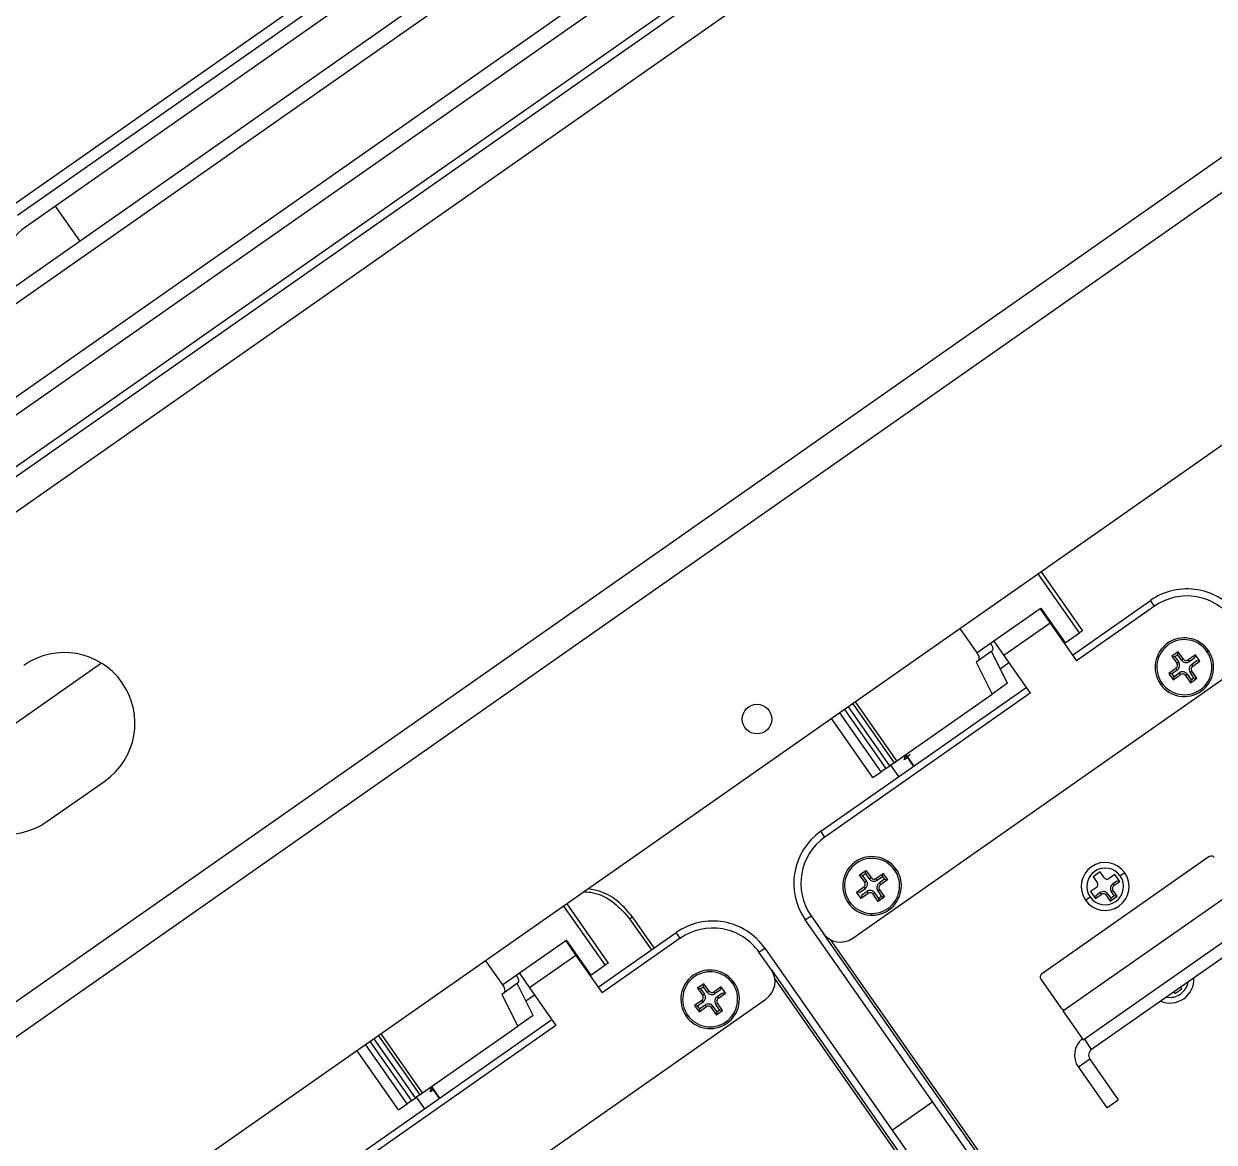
# Model space of a CAD drawing. Header units: millimetres. Extents: x 152904052 to 153933663, y 538271515 to 539240469.
# Drawn here: x 153346420.1 to 153346588.7, y 538942420.8 to 538942579.2 of the extents above; entities that cross this region are included whole.
import ezdxf

# ---------------------------------------------------------------- set-up
doc = ezdxf.new("R2010")
doc.units = ezdxf.units.MM
doc.layers.add('POWR', color=5, linetype='Continuous')

msp = doc.modelspace()

# ---------------------------------------------------------------- linework, layer by layer
at = {"layer": 'POWR', "color": 7}
for p, q in [((153348058.63, 538943663.11), (153346297.45, 538942429.92)), ((153348060.98, 538943659.75), (153346299.8, 538942426.56)), ((153348110.76, 538943625.26), (153346315.18, 538942367.98)), ((153346258.73, 538942441.63), (153347159.8, 538943072.56)), ((153346267.9, 538942433.76), (153347164.05, 538943061.26)), ((153346268.42, 538942436.69), (153347161.13, 538943061.77)), ((153346274.1, 538942424.92), (153347170.25, 538943052.41)), ((153346277.08, 538942424.44), (153347169.67, 538943049.44)), ((153346300.86, 538942433.77), (153347150.73, 538943028.85)), ((153347192.8, 538942977.49), (153346347.02, 538942385.27)), ((153346485.08, 538942598.16), (153346419.22, 538942552.05)), ((153346486.23, 538942596.53), (153346420.37, 538942550.41)), ((153346673.26, 538942577.94), (153346363.83, 538942361.27)), ((153346428.07, 538942548.48), (153346424.63, 538942553.39)), ((153346569.65, 538942492.94), (153346563.8, 538942501.29)), ((153346564.21, 538942501.58), (153346570.06, 538942493.23)), ((153346564.06, 538942496.35), (153346557.51, 538942491.76)), ((153346564.16, 538942496.42), (153346564.06, 538942496.35)), ((153346564.06, 538942496.35), (153346565.49, 538942494.3)), ((153346564.16, 538942496.42), (153346567.6, 538942491.51)), ((153346564.33, 538942496.17), (153346564.23, 538942496.11)), ((153346568.65, 538942489.8), (153346579.71, 538942497.54)), ((153346580.28, 538942496.72), (153346569.22, 538942488.98)), ((153346580.28, 538942496.72), (153346579.71, 538942497.54)), ((153346564.39, 538942496.09), (153346564.33, 538942495.96)), ((153346555.15, 538942490.11), (153346552.74, 538942493.55)), ((153346565.49, 538942494.3), (153346558.94, 538942489.72)), ((153346565.49, 538942494.3), (153346569.22, 538942488.98)), ((153346567.6, 538942491.51), (153346569.65, 538942492.94)), ((153346570.06, 538942493.23), (153346569.65, 538942492.94)), ((153346557.51, 538942491.76), (153346555.15, 538942490.11)), ((153346557.51, 538942491.76), (153346558.94, 538942489.72)), ((153346567.6, 538942491.51), (153346567.5, 538942491.44)), ((153346557.24, 538942490.36), (153346555.33, 538942489.02)), ((153346559.45, 538942485.8), (153346557.16, 538942490.3)), ((153346558.94, 538942489.72), (153346562.67, 538942484.39)), ((153346583.63, 538942490.28), (153346582.73, 538942489.65)), ((153346582.73, 538942489.65), (153346583.45, 538942488.63)), ((153346583.16, 538942489.57), (153346582.73, 538942489.65)), ((153346583.56, 538942489.85), (153346583.16, 538942489.57)), ((153346583.16, 538942489.57), (153346583.7, 538942488.8)), ((153346583.56, 538942489.85), (153346583.63, 538942490.28)), ((153346584.1, 538942489.08), (153346583.56, 538942489.85)), ((153346584.35, 538942489.26), (153346583.63, 538942490.28)), ((153346586.07, 538942489.85), (153346585.05, 538942489.13)), ((153346586, 538942489.42), (153346585.22, 538942488.88)), ((153346586, 538942489.42), (153346586.07, 538942489.85)), ((153346586.7, 538942488.95), (153346586.07, 538942489.85)), ((153346587.7, 538942490.32), (153346587.9, 538942490.46)), ((153346431.14, 538942488.64), (153346407.88, 538942472.36)), ((153346537.52, 538942449.69), (153346592.41, 538942488.12)), ((153346555.33, 538942489.02), (153346554.99, 538942488.78)), ((153346554.99, 538942488.78), (153346557.28, 538942484.28)), ((153346558.4, 538942487.87), (153346559.63, 538942488.73)), ((153346583.33, 538942487.93), (153346582.3, 538942487.21)), ((153346583.5, 538942487.68), (153346582.73, 538942487.14)), ((153346583.5, 538942487.68), (153346583.33, 538942487.93)), ((153346583.7, 538942488.8), (153346583.45, 538942488.63)), ((153346584.1, 538942489.08), (153346584.35, 538942489.26)), ((153346585.22, 538942488.88), (153346585.05, 538942489.13)), ((153346585.5, 538942488.48), (153346586.27, 538942489.02)), ((153346585.5, 538942488.48), (153346585.68, 538942488.23)), ((153346585.68, 538942488.23), (153346586.7, 538942488.95)), ((153346586.27, 538942489.02), (153346586.7, 538942488.95)), ((153346582.3, 538942487.21), (153346582.93, 538942486.31)), ((153346582.73, 538942487.14), (153346582.3, 538942487.21)), ((153346582.73, 538942487.14), (153346583.01, 538942486.74)), ((153346582.93, 538942486.31), (153346583.96, 538942487.03)), ((153346583.01, 538942486.74), (153346582.93, 538942486.31)), ((153346583.01, 538942486.74), (153346583.78, 538942487.28)), ((153346583.78, 538942487.28), (153346583.96, 538942487.03)), ((153346584.91, 538942487.08), (153346584.65, 538942486.91)), ((153346584.65, 538942486.91), (153346585.37, 538942485.88)), ((153346584.91, 538942487.08), (153346585.45, 538942486.31)), ((153346585.3, 538942487.36), (153346585.55, 538942487.54)), ((153346585.84, 538942486.59), (153346585.3, 538942487.36)), ((153346585.37, 538942485.88), (153346586.27, 538942486.51)), ((153346585.45, 538942486.31), (153346585.37, 538942485.88)), ((153346585.45, 538942486.31), (153346585.84, 538942486.59)), ((153346586.27, 538942486.51), (153346585.55, 538942487.54)), ((153346585.84, 538942486.59), (153346586.27, 538942486.51)), ((153346533.02, 538942464.85), (153346562.1, 538942485.21)), ((153346562.67, 538942484.39), (153346533.59, 538942464.03)), ((153346559.45, 538942485.8), (153346557.28, 538942484.28)), ((153346581.31, 538942485.84), (153346581.1, 538942485.7)), ((153346537.54, 538942482.91), (153346543.39, 538942474.56)), ((153346537.55, 538942482.91), (153346543.4, 538942474.56)), ((153346543.78, 538942474.83), (153346537.93, 538942483.18)), ((153346543.78, 538942474.83), (153346557.28, 538942484.28)), ((153346541.57, 538942473.28), (153346535.72, 538942481.63)), ((153346536.34, 538942482.07), (153346542.2, 538942473.72)), ((153346536.35, 538942482.07), (153346542.2, 538942473.72)), ((153346542.77, 538942474.12), (153346536.92, 538942482.47)), ((153346540.37, 538942472.44), (153346534.52, 538942480.8)), ((153346543.39, 538942474.56), (153346542.77, 538942474.12)), ((153346544.08, 538942472.59), (153346542.93, 538942474.23)), ((153346543.4, 538942474.56), (153346543.39, 538942474.56)), ((153346543.4, 538942474.56), (153346543.78, 538942474.83)), ((153346544.73, 538942475.49), (153346544.92, 538942475.49)), ((153346544.98, 538942475.66), (153346546.12, 538942474.03)), ((153346545.02, 538942475.08), (153346545.25, 538942475.28)), ((153346545.05, 538942475.71), (153346546.19, 538942474.07)), ((153346540.37, 538942472.44), (153346541.57, 538942473.28)), ((153346542.2, 538942473.72), (153346541.57, 538942473.28)), ((153346542.2, 538942473.72), (153346542.77, 538942474.12)), ((153346542.2, 538942473.72), (153346542.2, 538942473.72)), ((153346423.4, 538942466.23), (153346431.59, 538942471.96)), ((153346533.59, 538942464.03), (153346533.02, 538942464.85)), ((153346588.03, 538942461.25), (153346564.27, 538942444.62)), ((153346538.5, 538942458.68), (153346539.4, 538942459.31)), ((153346539.32, 538942458.88), (153346539.4, 538942459.31)), ((153346539.4, 538942459.31), (153346540.12, 538942458.28)), ((153346543.46, 538942459.34), (153346543.67, 538942459.49)), ((153346572.57, 538942459.09), (153346571.59, 538942458.41)), ((153346573.14, 538942458.28), (153346572.57, 538942459.09)), ((153346538.93, 538942458.6), (153346538.5, 538942458.68)), ((153346539.22, 538942457.65), (153346538.5, 538942458.68)), ((153346538.93, 538942458.6), (153346539.32, 538942458.88)), ((153346539.47, 538942457.83), (153346538.93, 538942458.6)), ((153346539.47, 538942457.83), (153346539.22, 538942457.65)), ((153346539.32, 538942458.88), (153346539.86, 538942458.11)), ((153346539.86, 538942458.11), (153346540.12, 538942458.28)), ((153346540.81, 538942458.16), (153346541.84, 538942458.88)), ((153346540.99, 538942457.91), (153346540.81, 538942458.16)), ((153346540.99, 538942457.91), (153346541.76, 538942458.45)), ((153346542.04, 538942458.05), (153346541.27, 538942457.51)), ((153346541.27, 538942457.51), (153346541.44, 538942457.26)), ((153346542.47, 538942457.98), (153346541.44, 538942457.26)), ((153346541.76, 538942458.45), (153346541.84, 538942458.88)), ((153346541.76, 538942458.45), (153346542.04, 538942458.05)), ((153346541.84, 538942458.88), (153346542.47, 538942457.98)), ((153346542.04, 538942458.05), (153346542.47, 538942457.98)), ((153346571.59, 538942458.41), (153346572.16, 538942457.59)), ((153346574.66, 538942458.73), (153346573.84, 538942458.15)), ((153346574.35, 538942457.42), (153346574.92, 538942457.82)), ((153346574.35, 538942457.42), (153346574.53, 538942457.17)), ((153346574.53, 538942457.17), (153346575.35, 538942457.74)), ((153346575.35, 538942457.74), (153346574.66, 538942458.73)), ((153346574.92, 538942457.82), (153346575.35, 538942457.74)), ((153346576.07, 538942458.98), (153346575.41, 538942458.52)), ((153346538.07, 538942456.24), (153346539.09, 538942456.96)), ((153346538.7, 538942455.34), (153346538.07, 538942456.24)), ((153346538.5, 538942456.16), (153346538.07, 538942456.24)), ((153346538.5, 538942456.16), (153346539.27, 538942456.7)), ((153346539.72, 538942456.05), (153346538.7, 538942455.34)), ((153346538.77, 538942455.77), (153346538.7, 538942455.34)), ((153346539.55, 538942456.31), (153346538.77, 538942455.77)), ((153346539.27, 538942456.7), (153346539.09, 538942456.96)), ((153346539.55, 538942456.31), (153346539.72, 538942456.05)), ((153346540.67, 538942456.11), (153346540.42, 538942455.93)), ((153346541.14, 538942454.91), (153346540.42, 538942455.93)), ((153346541.21, 538942455.34), (153346540.67, 538942456.11)), ((153346541.07, 538942456.39), (153346541.32, 538942456.56)), ((153346541.07, 538942456.39), (153346541.61, 538942455.61)), ((153346541.32, 538942456.56), (153346542.04, 538942455.54)), ((153346567.3, 538942439.42), (153346591.88, 538942456.62)), ((153346572.04, 538942456.89), (153346571.22, 538942456.32)), ((153346571.22, 538942456.32), (153346571.91, 538942455.33)), ((153346571.91, 538942455.33), (153346572.73, 538942455.91)), ((153346571.98, 538942455.76), (153346571.91, 538942455.33)), ((153346571.98, 538942455.76), (153346572.55, 538942456.16)), ((153346572.55, 538942456.16), (153346572.73, 538942455.91)), ((153346573.67, 538942455.96), (153346573.42, 538942455.79)), ((153346573.42, 538942455.79), (153346574, 538942454.97)), ((153346573.67, 538942455.96), (153346574.07, 538942455.39)), ((153346574, 538942454.97), (153346574.98, 538942455.65)), ((153346574.07, 538942455.39), (153346574.55, 538942455.73)), ((153346574.15, 538942456.3), (153346574.41, 538942456.47)), ((153346574.55, 538942455.73), (153346574.15, 538942456.3)), ((153346574.98, 538942455.65), (153346574.41, 538942456.47)), ((153346574.55, 538942455.73), (153346574.98, 538942455.65)), ((153346502.48, 538942445.91), (153346496.63, 538942454.26)), ((153346497.04, 538942454.55), (153346502.89, 538942446.19)), ((153346537.07, 538942454.87), (153346536.87, 538942454.73)), ((153346542.04, 538942455.54), (153346541.14, 538942454.91)), ((153346541.21, 538942455.34), (153346541.14, 538942454.91)), ((153346541.61, 538942455.61), (153346541.21, 538942455.34)), ((153346541.61, 538942455.61), (153346542.04, 538942455.54)), ((153346570.5, 538942455.08), (153346571.15, 538942455.54)), ((153346574.07, 538942455.39), (153346574, 538942454.97)), ((153346505.91, 538942452.46), (153346506.32, 538942452.74)), ((153346505.91, 538942452.46), (153346509.01, 538942448.04)), ((153346509.41, 538942448.32), (153346506.32, 538942452.74)), ((153346530.81, 538942452.31), (153346531.63, 538942452.89)), ((153346563.5, 538942405.62), (153346530.81, 538942452.31)), ((153346531.63, 538942452.89), (153346533.35, 538942450.43)), ((153346570.17, 538942435.32), (153346594.75, 538942452.53)), ((153346595.62, 538942450.94), (153346571.37, 538942433.96)), ((153346496.89, 538942449.32), (153346490.34, 538942444.73)), ((153346496.99, 538942449.39), (153346496.89, 538942449.32)), ((153346496.89, 538942449.32), (153346498.32, 538942447.27)), ((153346496.99, 538942449.39), (153346500.43, 538942444.47)), ((153346497.16, 538942449.14), (153346497.06, 538942449.07)), ((153346497.22, 538942449.06), (153346497.16, 538942448.93)), ((153346501.48, 538942442.77), (153346512.54, 538942450.51)), ((153346513.11, 538942449.69), (153346502.05, 538942441.95)), ((153346513.11, 538942449.69), (153346512.54, 538942450.51)), ((153346564.32, 538942406.2), (153346533.35, 538942450.43)), ((153346534.34, 538942449.53), (153346564.57, 538942406.37)), ((153346498.32, 538942447.27), (153346491.77, 538942442.68)), ((153346498.32, 538942447.27), (153346502.05, 538942441.95)), ((153346524.25, 538942447.73), (153346525.07, 538942448.3)), ((153346525.97, 538942445.27), (153346524.25, 538942447.73)), ((153346525.07, 538942448.3), (153346557.77, 538942401.61)), ((153346487.98, 538942443.08), (153346485.57, 538942446.52)), ((153346500.43, 538942444.47), (153346502.48, 538942445.91)), ((153346502.89, 538942446.19), (153346502.48, 538942445.91)), ((153346490.34, 538942444.73), (153346487.98, 538942443.08)), ((153346490.34, 538942444.73), (153346491.77, 538942442.68)), ((153346500.43, 538942444.47), (153346500.33, 538942444.4)), ((153346525.97, 538942445.27), (153346556.95, 538942401.03)), ((153346556.7, 538942400.86), (153346526.48, 538942444.02)), ((153346564.15, 538942443.92), (153346567.02, 538942439.83)), ((153346490.07, 538942443.32), (153346488.16, 538942441.98)), ((153346492.28, 538942438.77), (153346489.99, 538942443.27)), ((153346491.77, 538942442.68), (153346495.5, 538942437.36)), ((153346516.46, 538942443.25), (153346515.56, 538942442.62)), ((153346515.56, 538942442.62), (153346516.28, 538942441.59)), ((153346515.99, 538942442.54), (153346515.56, 538942442.62)), ((153346516.39, 538942442.82), (153346515.99, 538942442.54)), ((153346515.99, 538942442.54), (153346516.53, 538942441.77)), ((153346516.39, 538942442.82), (153346516.46, 538942443.25)), ((153346516.93, 538942442.05), (153346516.39, 538942442.82)), ((153346517.18, 538942442.22), (153346516.46, 538942443.25)), ((153346516.93, 538942442.05), (153346517.18, 538942442.22)), ((153346518.9, 538942442.82), (153346517.88, 538942442.1)), ((153346518.82, 538942442.39), (153346518.05, 538942441.85)), ((153346518.82, 538942442.39), (153346518.9, 538942442.82)), ((153346519.53, 538942441.92), (153346518.9, 538942442.82)), ((153346520.53, 538942443.28), (153346520.73, 538942443.43)), ((153346583.17, 538942441.86), (153346584.16, 538942442.55)), ((153346584.16, 538942442.55), (153346583.98, 538942442.79)), ((153346470.35, 538942402.66), (153346525.24, 538942441.09)), ((153346488.16, 538942441.98), (153346487.82, 538942441.75)), ((153346487.82, 538942441.75), (153346490.11, 538942437.25)), ((153346491.23, 538942440.84), (153346492.46, 538942441.7)), ((153346516.16, 538942440.9), (153346515.13, 538942440.18)), ((153346516.33, 538942440.64), (153346515.56, 538942440.1)), ((153346516.33, 538942440.64), (153346516.16, 538942440.9)), ((153346516.53, 538942441.77), (153346516.28, 538942441.59)), ((153346518.05, 538942441.85), (153346517.88, 538942442.1)), ((153346518.13, 538942440.33), (153346518.38, 538942440.5)), ((153346518.33, 538942441.45), (153346519.1, 538942441.99)), ((153346518.33, 538942441.45), (153346518.51, 538942441.2)), ((153346519.1, 538942439.48), (153346518.38, 538942440.5)), ((153346518.51, 538942441.2), (153346519.53, 538942441.92)), ((153346519.1, 538942441.99), (153346519.53, 538942441.92)), ((153346583, 538942442.11), (153346583.17, 538942441.86)), ((153346514.14, 538942438.81), (153346513.93, 538942438.67)), ((153346515.13, 538942440.18), (153346515.76, 538942439.28)), ((153346515.56, 538942440.1), (153346515.13, 538942440.18)), ((153346515.56, 538942440.1), (153346515.84, 538942439.71)), ((153346515.76, 538942439.28), (153346516.79, 538942439.99)), ((153346515.84, 538942439.71), (153346515.76, 538942439.28)), ((153346515.84, 538942439.71), (153346516.61, 538942440.25)), ((153346516.61, 538942440.25), (153346516.79, 538942439.99)), ((153346517.73, 538942440.05), (153346517.48, 538942439.87)), ((153346517.48, 538942439.87), (153346518.2, 538942438.85)), ((153346517.73, 538942440.05), (153346518.28, 538942439.28)), ((153346518.67, 538942439.55), (153346518.13, 538942440.33)), ((153346518.2, 538942438.85), (153346519.1, 538942439.48)), ((153346518.28, 538942439.28), (153346518.2, 538942438.85)), ((153346518.28, 538942439.28), (153346518.67, 538942439.55)), ((153346518.67, 538942439.55), (153346519.1, 538942439.48)), ((153346567.3, 538942439.42), (153346570.17, 538942435.32)), ((153346465.85, 538942417.82), (153346494.93, 538942438.18)), ((153346495.5, 538942437.36), (153346466.42, 538942417)), ((153346476.61, 538942427.79), (153346490.11, 538942437.25)), ((153346492.28, 538942438.77), (153346490.11, 538942437.25)), ((153346475.6, 538942427.08), (153346469.75, 538942435.44)), ((153346470.37, 538942435.88), (153346476.22, 538942427.52)), ((153346470.38, 538942435.88), (153346476.23, 538942427.53)), ((153346476.61, 538942427.79), (153346470.76, 538942436.15)), ((153346571.37, 538942433.96), (153346570.34, 538942435.43)), ((153346473.2, 538942425.41), (153346467.35, 538942433.76)), ((153346474.4, 538942426.24), (153346468.55, 538942434.6)), ((153346469.17, 538942435.04), (153346475.02, 538942426.68)), ((153346469.18, 538942435.04), (153346475.03, 538942426.68)), ((153346571.12, 538942432.57), (153346569.49, 538942431.42)), ((153346571.12, 538942432.57), (153346575.14, 538942426.83)), ((153346569.49, 538942431.42), (153346573.5, 538942425.69)), ((153346477.87, 538942428.68), (153346479.02, 538942427.04)), ((153346475.03, 538942426.68), (153346475.6, 538942427.08)), ((153346476.22, 538942427.52), (153346475.6, 538942427.08)), ((153346476.9, 538942425.56), (153346475.76, 538942427.2)), ((153346476.23, 538942427.53), (153346476.22, 538942427.52)), ((153346476.23, 538942427.53), (153346476.61, 538942427.79)), ((153346477.56, 538942428.46), (153346477.75, 538942428.46)), ((153346477.85, 538942428.05), (153346477.66, 538942427.97)), ((153346477.81, 538942428.63), (153346478.95, 538942426.99)), ((153346477.85, 538942428.05), (153346478.07, 538942428.25)), ((153346473.2, 538942425.41), (153346474.4, 538942426.24)), ((153346475.02, 538942426.68), (153346474.4, 538942426.24)), ((153346475.03, 538942426.68), (153346475.02, 538942426.68)), ((153346548.87, 538942426.51), (153346543.14, 538942422.5)), ((153346573.5, 538942425.69), (153346575.14, 538942426.83))]:
    msp.add_line(p, q, dxfattribs=at)
msp.add_circle((153346523.97, 538942480.73), 2.1, dxfattribs=at)
for centre, radius, start, end in [((153346424.96, 538942543.86), 8, 125, 200.5225), ((153346584.87, 538942490.17), 9, 35, 125), ((153346584.87, 538942490.17), 8, 35, 125), ((153346584.5, 538942488.08), 4.15, 35, 215), ((153346584.5, 538942488.08), 3.9, 35, 215), ((153346425.86, 538942480.15), 10, 305, 125), ((153346584.5, 538942488.08), 4.15, 215, 35), ((153346584.5, 538942488.08), 3.9, 215, 35), ((153346583.04, 538942488.34), 0.5, 305, 35), ((153346583.04, 538942488.34), 0.807, 305, 35), ((153346584.76, 538942489.54), 0.807, 215, 305), ((153346584.76, 538942489.54), 0.5, 215, 305), ((153346585.96, 538942487.82), 0.807, 125, 215), ((153346585.96, 538942487.82), 0.5, 125, 215), ((153346584.24, 538942486.62), 0.807, 35, 125), ((153346584.24, 538942486.62), 0.5, 35, 125), ((153346417.67, 538942474.42), 10, 125, 305), ((153346538.18, 538942457.48), 9, 125, 215), ((153346538.18, 538942457.48), 8, 125, 215), ((153346540.27, 538942457.11), 4.15, 35, 215), ((153346540.27, 538942457.11), 3.9, 35, 215), ((153346588.32, 538942460.84), 0.5, 35, 125), ((153346540.27, 538942457.11), 4.15, 215, 35), ((153346540.27, 538942457.11), 3.9, 215, 35), ((153346573.28, 538942457.03), 3.4, 35, 215), ((153346573.28, 538942457.03), 2.6, 35, 215), ((153346538.81, 538942457.37), 0.5, 305, 35), ((153346538.81, 538942457.37), 0.807, 305, 35), ((153346540.53, 538942458.57), 0.807, 215, 305), ((153346540.53, 538942458.57), 0.5, 215, 305), ((153346541.73, 538942456.85), 0.807, 125, 215), ((153346573.28, 538942457.03), 3.4, 215, 35), ((153346573.28, 538942457.03), 2.6, 215, 35), ((153346571.75, 538942457.3), 0.5, 305, 35), ((153346573.55, 538942458.56), 0.5, 215, 305), ((153346574.81, 538942456.76), 0.807, 125, 215), ((153346540.01, 538942455.65), 0.807, 35, 125), ((153346540.01, 538942455.65), 0.5, 35, 125), ((153346541.73, 538942456.85), 0.5, 125, 215), ((153346573.01, 538942455.5), 0.807, 35, 125), ((153346573.01, 538942455.5), 0.5, 35, 125), ((153346574.81, 538942456.76), 0.5, 125, 215), ((153346517.7, 538942443.14), 9, 35, 125), ((153346517.7, 538942443.14), 8, 35, 125), ((153346535.8, 538942452.15), 3, 215, 305), ((153346517.33, 538942441.05), 4.15, 35, 215), ((153346517.33, 538942441.05), 3.9, 35, 215), ((153346523.52, 538942443.55), 3, 305, 35), ((153346564.56, 538942444.21), 0.5, 125, 215), ((153346582.46, 538942443.92), 3.4, 246.9657, 3.0343), ((153346517.33, 538942441.05), 4.15, 215, 35), ((153346517.33, 538942441.05), 3.9, 215, 35), ((153346517.59, 538942442.51), 0.5, 215, 305), ((153346582.46, 538942443.92), 2.6, 258.8131, 351.1869), ((153346515.87, 538942441.31), 0.5, 305, 35), ((153346515.87, 538942441.31), 0.807, 305, 35), ((153346517.59, 538942442.51), 0.807, 215, 305), ((153346518.79, 538942440.79), 0.807, 125, 215), ((153346518.79, 538942440.79), 0.5, 125, 215), ((153346517.07, 538942439.59), 0.807, 35, 125), ((153346517.07, 538942439.59), 0.5, 35, 125), ((153346567.43, 538942440.11), 0.5, 215, 305), ((153346571.94, 538942433.14), 3, 128.8226, 215), ((153346571.94, 538942433.14), 1, 125, 215)]:
    msp.add_arc(centre, radius, start, end, dxfattribs=at)
for points, knots in [([(153346557.06, 538942491.45), (153346557.11, 538942491.37), (153346557.21, 538942491.21), (153346557.32, 538942490.95), (153346557.37, 538942490.7), (153346557.35, 538942490.47), (153346557.28, 538942490.39), (153346557.24, 538942490.36)], [0, 0, 0, 0, 0.174736, 0.363548, 0.559692, 0.78787, 1, 1, 1, 1]), ([(153346555.33, 538942489.02), (153346555.37, 538942489.07), (153346555.47, 538942489.18), (153346555.45, 538942489.49), (153346555.33, 538942489.82), (153346555.21, 538942490.02), (153346555.15, 538942490.11)], [0, 0, 0, 0, 0.273241, 0.566326, 0.792171, 1, 1, 1, 1]), ([(153346545.02, 538942475.08), (153346544.94, 538942475.05), (153346544.78, 538942474.97), (153346544.85, 538942475.06), (153346545.12, 538942475.31), (153346545.49, 538942475.61), (153346545.68, 538942475.76)], [0, 0, 0, 0, 0.2408483, 0.4765718, 0.7214915, 1, 1, 1, 1]), ([(153346544.97, 538942475.43), (153346544.94, 538942475.36), (153346544.9, 538942475.22), (153346544.85, 538942475.09), (153346544.82, 538942475.02)], [0, 0, 0, 0, 0.499894, 1, 1, 1, 1]), ([(153346544.93, 538942475.5), (153346544.92, 538942475.5), (153346544.9, 538942475.49), (153346544.91, 538942475.51), (153346544.93, 538942475.52)], [0, 0, 0, 0, 0.234258, 1, 1, 1, 1]), ([(153346545.26, 538942475.25), (153346545.26, 538942475.25), (153346545.23, 538942475.23), (153346545.14, 538942475.17), (153346545.07, 538942475.12), (153346545.02, 538942475.08)], [0, 0, 0, 0, 0.063595, 0.275437, 1, 1, 1, 1]), ([(153346499.53, 538942456.29), (153346499.92, 538942456.26), (153346501.43, 538942456.13), (153346503.81, 538942454.88), (153346505.23, 538942453.24), (153346505.91, 538942452.46)], [0, 0, 0, 0, 0.153671, 0.593318, 1, 1, 1, 1]), ([(153346506.32, 538942452.74), (153346505.73, 538942453.45), (153346504.49, 538942454.92), (153346502.28, 538942456.29), (153346500.7, 538942456.58), (153346500.1, 538942456.69)], [0, 0, 0, 0, 0.365744, 0.75946, 1, 1, 1, 1]), ([(153346489.89, 538942444.42), (153346489.94, 538942444.34), (153346490.04, 538942444.18), (153346490.15, 538942443.92), (153346490.2, 538942443.66), (153346490.18, 538942443.44), (153346490.11, 538942443.36), (153346490.07, 538942443.32)], [0, 0, 0, 0, 0.174736, 0.363548, 0.559692, 0.78787, 1, 1, 1, 1]), ([(153346488.16, 538942441.98), (153346488.2, 538942442.04), (153346488.3, 538942442.15), (153346488.28, 538942442.46), (153346488.16, 538942442.79), (153346488.04, 538942442.98), (153346487.98, 538942443.08)], [0, 0, 0, 0, 0.273241, 0.566326, 0.792171, 1, 1, 1, 1]), ([(153346477.8, 538942428.39), (153346477.77, 538942428.32), (153346477.73, 538942428.19), (153346477.68, 538942428.05), (153346477.65, 538942427.98)], [0, 0, 0, 0, 0.499894, 1, 1, 1, 1]), ([(153346477.68, 538942428), (153346477.68, 538942428.02), (153346477.69, 538942428.05), (153346477.83, 538942428.18), (153346478, 538942428.32), (153346478.02, 538942428.33)], [0, 0, 0, 0, 0.347668, 0.949092, 1, 1, 1, 1]), ([(153346477.76, 538942428.46), (153346477.75, 538942428.46), (153346477.73, 538942428.45), (153346477.74, 538942428.47), (153346477.76, 538942428.49)], [0, 0, 0, 0, 0.234258, 1, 1, 1, 1]), ([(153346478.09, 538942428.22), (153346478.09, 538942428.22), (153346478.06, 538942428.2), (153346477.97, 538942428.14), (153346477.9, 538942428.09), (153346477.85, 538942428.05)], [0, 0, 0, 0, 0.063595, 0.275437, 1, 1, 1, 1])]:
    msp.add_open_spline(points, degree=3, knots=knots, dxfattribs=at)

doc.saveas('drawing.dxf')
